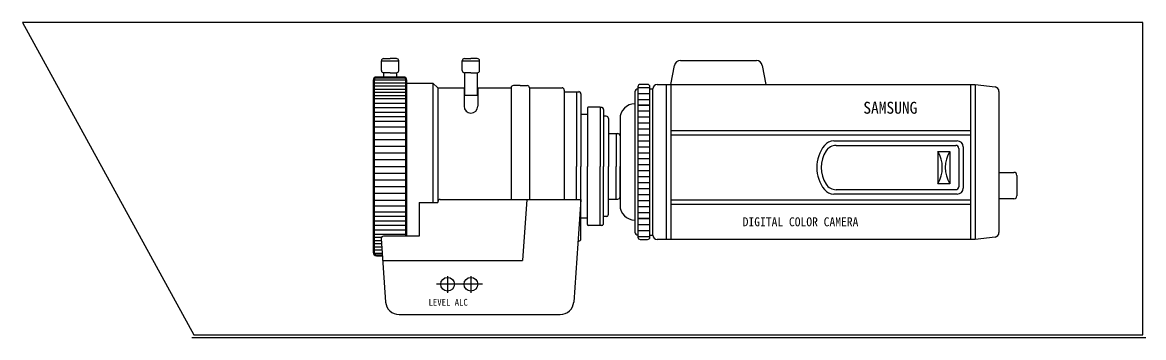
# Model space of a CAD drawing. Header units: millimetres. Extents: x 4 to 3929, y -454 to 587.
# Drawn here: x 909.73 to 952.28, y 306.3 to 318.26 of the extents above; entities that cross this region are included whole.
import ezdxf

# ---------------------------------------------------------------- set-up
doc = ezdxf.new("R2010")
doc.units = ezdxf.units.MM
doc.header["$LTSCALE"] = 10
doc.layers.add('CZ-SYMB', color=2, linetype='Continuous')
doc.styles.add('굴림체', font='GulimChe.ttf')

msp = doc.modelspace()

# ---------------------------------------------------------------- linework, layer by layer
at = {"layer": 'CZ-SYMB'}
for p, q in [((952.252, 318.263), (909.727, 318.263)), ((909.727, 318.263), (916.227, 306.405)), ((952.252, 306.405), (952.252, 318.263)), ((923.351, 316.803), (924.006, 316.803)), ((923.351, 316.436), (923.351, 316.803)), ((923.436, 316.888), (923.679, 316.888)), ((923.921, 316.888), (923.679, 316.888)), ((924.006, 316.436), (924.006, 316.803)), ((926.419, 316.803), (927.075, 316.803)), ((926.419, 316.436), (926.419, 316.803)), ((926.505, 316.888), (926.747, 316.888)), ((926.99, 316.888), (926.747, 316.888)), ((927.075, 316.436), (927.075, 316.803)), ((934.331, 315.908), (934.475, 316.632)), ((934.697, 316.814), (937.581, 316.814)), ((937.804, 316.629), (937.939, 315.908)), ((923.082, 316.157), (924.275, 316.157)), ((924.194, 316.189), (923.163, 316.189)), ((924.194, 316.155), (923.163, 316.155)), ((923.679, 316.351), (923.436, 316.351)), ((923.436, 316.351), (923.436, 316.189)), ((923.679, 316.351), (923.921, 316.351)), ((923.921, 316.351), (923.921, 316.189)), ((926.747, 316.351), (926.505, 316.351)), ((926.505, 316.351), (926.505, 315.497)), ((926.747, 316.351), (926.99, 316.351)), ((926.99, 316.351), (926.99, 315.497)), ((923.044, 316.087), (924.313, 316.087)), ((923.044, 316.07), (923.044, 309.524)), ((923.044, 315.968), (924.313, 315.968)), ((923.044, 315.849), (924.313, 315.849)), ((923.044, 315.729), (924.313, 315.729)), ((923.078, 316.07), (923.078, 309.524)), ((924.279, 310.145), (924.279, 316.07)), ((924.313, 310.145), (924.313, 316.07)), ((924.313, 315.951), (925.307, 315.951)), ((924.313, 315.951), (925.307, 315.951)), ((925.307, 315.951), (925.307, 311.428)), ((925.307, 315.951), (925.497, 315.78)), ((925.497, 315.78), (926.488, 315.78)), ((925.497, 315.78), (925.497, 311.455)), ((926.488, 315.78), (926.488, 315.081)), ((927.007, 315.78), (927.007, 315.081)), ((927.007, 315.78), (928.274, 315.78)), ((928.274, 315.781), (928.274, 311.541)), ((928.622, 315.866), (928.359, 315.866)), ((928.622, 315.866), (928.885, 315.866)), ((928.971, 315.781), (928.971, 311.541)), ((928.971, 315.78), (930.205, 315.78)), ((933.085, 315.817), (933.085, 310.11)), ((933.085, 315.795), (933.538, 315.795)), ((933.448, 315.908), (933.176, 315.908)), ((933.538, 310.11), (933.538, 315.817)), ((933.538, 315.738), (933.652, 315.738)), ((933.652, 310.189), (933.652, 315.738)), ((933.821, 315.908), (945.882, 315.908)), ((934.161, 315.908), (934.161, 310.019)), ((934.331, 315.908), (934.331, 310.019)), ((945.712, 315.908), (945.712, 310.019)), ((945.882, 315.908), (946.639, 315.813)), ((945.882, 315.908), (945.882, 310.019)), ((923.044, 315.61), (924.313, 315.61)), ((923.044, 315.491), (924.313, 315.491)), ((923.044, 315.371), (924.313, 315.371)), ((926.505, 315.497), (926.99, 315.497)), ((930.29, 315.695), (930.29, 311.541)), ((930.29, 315.633), (930.754, 315.633)), ((930.754, 315.633), (930.754, 312.797)), ((930.754, 315.633), (930.839, 315.633)), ((930.924, 315.548), (930.924, 312.797)), ((932.972, 315.625), (932.972, 310.302)), ((933.085, 315.568), (933.538, 315.568)), ((933.085, 315.342), (933.538, 315.342)), ((946.788, 315.645), (946.788, 310.282)), ((923.044, 315.201), (924.313, 315.201)), ((923.044, 315.03), (924.313, 315.03)), ((923.044, 314.86), (924.313, 314.86)), ((931.167, 315.004), (931.167, 312.797)), ((931.654, 315.039), (931.201, 315.039)), ((931.654, 315.039), (931.654, 312.797)), ((931.654, 315.039), (931.697, 315.039)), ((931.783, 314.953), (931.783, 312.797)), ((933.538, 315.115), (933.085, 315.115)), ((933.085, 315.115), (933.538, 315.115)), ((933.538, 314.889), (933.085, 314.889)), ((923.044, 314.689), (924.313, 314.689)), ((923.044, 314.519), (924.313, 314.519)), ((931.167, 314.76), (930.924, 314.76)), ((931.88, 314.698), (931.783, 314.698)), ((931.965, 314.613), (931.965, 312.797)), ((932.406, 314.606), (932.406, 311.321)), ((933.538, 314.662), (933.085, 314.662)), ((933.538, 314.436), (933.085, 314.436)), ((923.044, 314.297), (924.313, 314.297)), ((923.044, 314.076), (924.313, 314.076)), ((931.965, 314.04), (932.254, 314.04)), ((932.254, 314.04), (932.254, 312.797)), ((932.254, 314.04), (932.321, 314.04)), ((933.538, 314.209), (933.085, 314.209)), ((934.331, 314.16), (945.712, 314.16)), ((923.044, 313.82), (924.313, 313.82)), ((932.406, 313.954), (932.406, 312.797)), ((933.538, 313.983), (933.085, 313.983)), ((933.538, 313.756), (933.085, 313.756)), ((934.331, 313.99), (945.712, 313.99)), ((940.52, 313.764), (945.202, 313.764)), ((940.608, 313.594), (945.146, 313.594)), ((923.044, 313.564), (924.313, 313.564)), ((923.044, 313.308), (924.313, 313.308)), ((933.538, 313.53), (933.085, 313.53)), ((933.538, 313.303), (933.085, 313.303)), ((944.466, 313.367), (944.919, 313.367)), ((944.466, 313.367), (944.466, 312.139)), ((944.919, 313.367), (944.919, 312.139)), ((945.259, 313.481), (945.259, 312.026)), ((945.429, 313.537), (945.429, 311.969)), ((923.044, 313.053), (924.313, 313.053)), ((923.044, 312.797), (924.313, 312.797)), ((923.044, 312.797), (924.313, 312.797)), ((930.754, 311.541), (930.754, 312.797)), ((930.924, 310.046), (930.924, 312.797)), ((931.167, 310.589), (931.167, 312.797)), ((931.654, 310.555), (931.654, 312.797)), ((931.783, 310.64), (931.783, 312.797)), ((931.965, 310.981), (931.965, 312.797)), ((932.254, 311.554), (932.254, 312.797)), ((932.406, 311.639), (932.406, 312.797)), ((933.538, 313.077), (933.085, 313.077)), ((933.538, 312.85), (933.085, 312.85)), ((923.044, 312.541), (924.313, 312.541)), ((933.538, 312.624), (933.085, 312.624)), ((933.538, 312.397), (933.085, 312.397)), ((946.788, 312.568), (947.354, 312.568)), ((947.467, 312.455), (947.467, 311.677)), ((923.044, 312.285), (924.313, 312.285)), ((923.044, 312.03), (924.313, 312.03)), ((933.538, 312.171), (933.085, 312.171)), ((933.538, 311.944), (933.085, 311.944)), ((945.146, 311.912), (940.608, 311.912)), ((944.919, 312.139), (944.466, 312.139)), ((923.044, 311.774), (924.313, 311.774)), ((923.044, 311.518), (924.313, 311.518)), ((925.497, 311.455), (925.497, 311.428)), ((925.583, 311.541), (930.924, 311.541)), ((928.873, 311.541), (928.71, 309.217)), ((930.924, 311.541), (930.65, 307.647)), ((931.965, 311.554), (932.254, 311.554)), ((932.254, 311.554), (932.321, 311.554)), ((933.538, 311.718), (933.085, 311.718)), ((933.538, 311.491), (933.085, 311.491)), ((945.712, 311.516), (934.331, 311.516)), ((945.202, 311.742), (940.52, 311.742)), ((947.354, 311.564), (946.788, 311.564)), ((923.044, 311.297), (924.313, 311.297)), ((923.044, 311.075), (924.313, 311.075)), ((924.789, 311.428), (925.497, 311.428)), ((924.789, 311.428), (924.789, 310.145)), ((933.538, 311.265), (933.085, 311.265)), ((933.538, 311.038), (933.085, 311.038)), ((945.712, 311.346), (934.331, 311.346)), ((923.044, 310.905), (924.313, 310.905)), ((923.044, 310.734), (924.313, 310.734)), ((931.167, 310.834), (930.924, 310.834)), ((931.167, 310.834), (930.924, 310.834)), ((931.931, 310.896), (931.783, 310.896)), ((931.88, 310.896), (931.783, 310.896)), ((933.085, 310.812), (933.538, 310.812)), ((933.538, 310.812), (933.085, 310.812)), ((923.044, 310.564), (924.313, 310.564)), ((923.044, 310.393), (924.313, 310.393)), ((923.044, 310.223), (924.313, 310.223)), ((931.654, 310.555), (931.201, 310.555)), ((931.748, 310.555), (931.654, 310.555)), ((933.085, 310.585), (933.538, 310.585)), ((933.085, 310.359), (933.538, 310.359)), ((933.538, 310.189), (933.652, 310.189)), ((923.044, 310.103), (923.351, 310.103)), ((923.044, 309.984), (923.344, 309.984)), ((923.044, 309.865), (923.353, 309.865)), ((923.34, 310.054), (923.509, 307.647)), ((923.516, 310.145), (923.425, 310.145)), ((924.789, 310.145), (923.516, 310.145)), ((930.813, 309.96), (930.839, 309.96)), ((933.085, 310.132), (933.538, 310.132)), ((933.176, 310.019), (933.448, 310.019)), ((945.882, 310.019), (933.821, 310.019)), ((946.639, 310.114), (945.882, 310.019)), ((923.044, 309.745), (923.361, 309.745)), ((923.044, 309.626), (923.37, 309.626)), ((923.044, 309.507), (923.378, 309.507)), ((923.082, 309.437), (923.383, 309.437)), ((923.163, 309.438), (923.385, 309.438)), ((923.163, 309.404), (923.385, 309.404)), ((923.398, 309.217), (928.71, 309.217)), ((925.863, 308.631), (925.863, 307.998)), ((926.747, 308.631), (926.747, 307.998)), ((927.181, 308.32), (925.436, 308.32)), ((924.019, 307.171), (930.14, 307.171)), ((916.227, 306.405), (952.252, 306.405)), ((916.153, 306.296), (952.361, 306.296))]:
    msp.add_line(p, q, dxfattribs=at)
for centre in [(925.863, 308.32), (926.747, 308.32)]:
    msp.add_circle(centre, 0.262, dxfattribs=at)
for centre, radius, start, end in [((923.436, 316.803), 0.0852, 90, 180), ((923.921, 316.803), 0.0852, 0, 90), ((926.505, 316.803), 0.0852, 90, 180), ((926.99, 316.803), 0.0852, 0, 90), ((934.697, 316.587), 0.226, 90, 168.7382), ((937.581, 316.587), 0.226, 10.6197, 90), ((923.163, 316.07), 0.119, 90, 180), ((923.163, 316.07), 0.0852, 90, 180), ((923.436, 316.436), 0.0852, 180, 270), ((923.921, 316.436), 0.0852, 270, 0), ((924.194, 316.07), 0.119, 0, 90), ((924.194, 316.07), 0.0852, 0, 90), ((926.505, 316.436), 0.0852, 180, 270), ((926.99, 316.436), 0.0852, 270, 0), ((928.359, 315.781), 0.0852, 90, 180), ((928.885, 315.781), 0.0852, 0, 90), ((930.205, 315.695), 0.0852, 0, 90), ((933.085, 315.625), 0.113, 90, 180), ((933.176, 315.817), 0.0906, 90, 180), ((933.448, 315.817), 0.0906, 0, 90), ((933.821, 315.738), 0.17, 90, 180), ((946.618, 315.645), 0.17, 0, 82.875), ((930.839, 315.548), 0.0852, 0, 90), ((926.747, 315.081), 0.26, 180, 0), ((931.201, 315.004), 0.0341, 90, 180), ((931.697, 314.953), 0.0852, 0, 90), ((932.972, 314.606), 0.566, 90, 180), ((931.88, 314.613), 0.0852, 0, 90), ((932.321, 313.954), 0.0852, 0, 90), ((941.228, 312.753), 1.354, 141.7583, 218.2417), ((940.52, 313.311), 0.453, 90, 141.7583), ((940.608, 313.141), 0.453, 90, 147.9641), ((945.146, 313.481), 0.113, 0, 90), ((945.202, 313.537), 0.226, 0, 90), ((941.228, 312.753), 1.184, 147.9641, 212.0359), ((943.441, 312.753), 1.196, 329.0852, 30.9148), ((945.945, 312.753), 1.196, 149.0852, 210.9148), ((947.354, 312.455), 0.113, 0, 90), ((940.52, 312.195), 0.453, 218.2417, 270), ((940.608, 312.365), 0.453, 212.0359, 270), ((945.146, 312.026), 0.113, 270, 0), ((945.202, 311.969), 0.226, 270, 0), ((925.583, 311.455), 0.0852, 90, 180), ((932.321, 311.639), 0.0852, 270, 0), ((947.354, 311.677), 0.113, 270, 0), ((932.972, 311.321), 0.566, 180, 270), ((931.697, 310.64), 0.0852, 270, 0), ((931.88, 310.981), 0.0852, 270, 0), ((931.201, 310.589), 0.0341, 180, 270), ((933.085, 310.302), 0.113, 180, 270), ((933.821, 310.189), 0.17, 180, 270), ((946.618, 310.282), 0.17, 277.125, 0), ((923.425, 310.06), 0.0852, 90, 184.0187), ((930.839, 310.046), 0.0852, 270, 0), ((933.176, 310.11), 0.0906, 180, 270), ((933.448, 310.11), 0.0906, 270, 0), ((923.163, 309.524), 0.119, 180, 270), ((923.163, 309.524), 0.0852, 180, 270), ((924.019, 307.682), 0.511, 184.0187, 270), ((930.14, 307.682), 0.511, 270, 355.9813)]:
    msp.add_arc(centre, radius, start, end, dxfattribs=at)

# ---------------------------------------------------------------- texts
at = {"layer": 'CZ-SYMB', "style": '굴림체'}
for s, height, p in [('SAMSUNG', 0.453, (941.639, 314.796)), ('DIGITAL COLOR CAMERA', 0.33973, (937.061, 310.522)), ('LEVEL ALC', 0.2557, (925.141, 307.51))]:
    msp.add_text(s, height=height, dxfattribs=at).set_placement(p)

doc.saveas('drawing.dxf')
